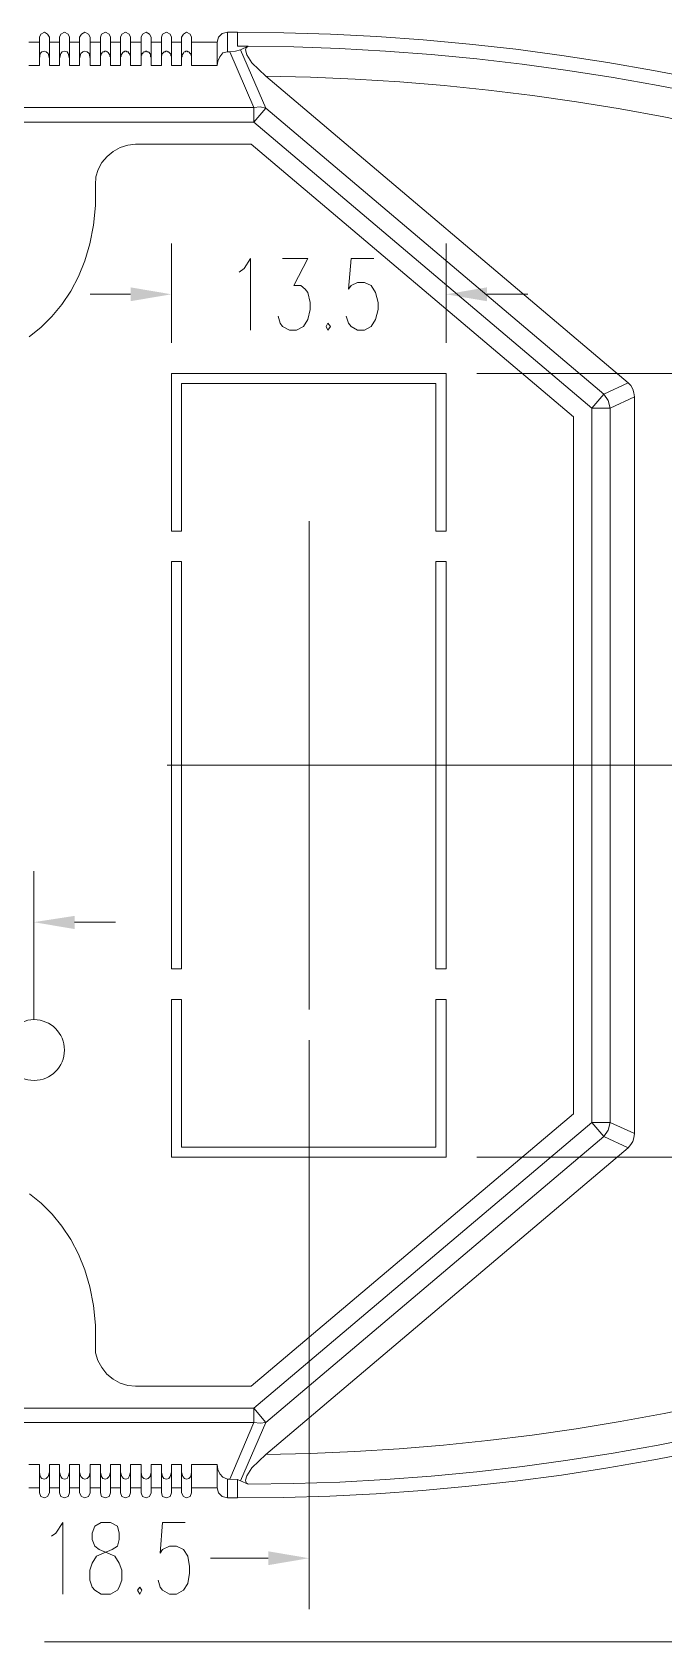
# Model space of a CAD drawing. Header units: millimetres. Extents: x 0 to 204, y 0 to 288.
# Drawn here: x 143.7 to 165, y 135.8 to 190 of the extents above; entities that cross this region are included whole.
import ezdxf

# ---------------------------------------------------------------- set-up
doc = ezdxf.new("R2010")
doc.units = ezdxf.units.MM

msp = doc.modelspace()

# ---------------------------------------------------------------- hatches: boundary and pattern name
h = msp.add_hatch(color=0)
h.dxf.hatch_style = 2
h.paths.add_polyline_path([(147.0025, 181.440667), (147.0025, 180.975), (148.378333, 181.207833)])
h = msp.add_hatch(color=0)
h.dxf.hatch_style = 2
h.paths.add_polyline_path([(159.004, 181.440667), (159.004, 180.975), (157.628167, 181.207833)])
h = msp.add_hatch(color=0)
h.dxf.hatch_style = 2
h.paths.add_polyline_path([(145.118667, 160.274), (145.118667, 159.8295), (143.742833, 160.062333)])
h = msp.add_hatch(color=0)
h.dxf.hatch_style = 2
h.paths.add_polyline_path([(151.638, 138.8745), (151.638, 138.408833), (153.013833, 138.641667)])

# ---------------------------------------------------------------- linework, layer by layer
at = {"color": 0, "lineweight": 0}
for points in [[(144.272, 189.865), (144.2085, 189.970833), (144.102667, 190.034333), (143.975667, 189.970833), (143.933333, 189.865)], [(143.933333, 189.865), (143.933333, 188.9125)], [(144.272, 189.865), (144.272, 188.9125)], [(144.949333, 189.865), (144.907, 189.970833), (144.78, 190.034333), (144.653, 189.970833), (144.610667, 189.865)], [(144.610667, 189.865), (144.610667, 188.9125)], [(144.949333, 189.865), (144.949333, 188.9125)], [(145.647833, 189.865), (145.584333, 189.970833), (145.457333, 190.034333), (145.3515, 189.970833), (145.288, 189.865)], [(145.288, 189.865), (145.288, 188.9125)], [(145.647833, 189.865), (145.647833, 188.9125)], [(146.325167, 189.865), (146.282833, 189.970833), (146.155833, 190.034333), (146.028833, 189.970833), (145.9865, 189.865)], [(145.9865, 189.865), (145.9865, 188.9125)], [(146.325167, 189.865), (146.325167, 188.9125)], [(147.0025, 189.865), (146.960167, 189.970833), (146.833167, 190.034333), (146.706167, 189.970833), (146.663833, 189.865)], [(146.663833, 189.865), (146.663833, 188.9125)], [(147.0025, 189.865), (147.0025, 188.9125)], [(147.701, 189.865), (147.6375, 189.970833), (147.531667, 190.034333), (147.404667, 189.970833), (147.362333, 189.865)], [(147.362333, 189.865), (147.362333, 188.9125)], [(147.701, 189.865), (147.701, 188.9125)], [(148.378333, 189.865), (148.336, 189.970833), (148.209, 190.034333), (148.082, 189.970833), (148.039667, 189.865)], [(148.039667, 189.865), (148.039667, 188.9125)], [(148.378333, 189.865), (148.378333, 188.9125)], [(149.055667, 189.865), (149.013333, 189.970833), (148.886333, 190.034333), (148.7805, 189.970833), (148.717, 189.865)], [(148.717, 189.865), (148.717, 188.9125)], [(149.055667, 189.865), (149.055667, 188.9125)], [(150.262167, 190.034333), (150.092833, 189.992), (149.965833, 189.865), (149.9235, 189.695667)], [(150.262167, 190.034333), (150.600833, 190.034333)], [(150.262167, 190.034333), (150.262167, 189.378167)], [(175.217667, 185.9915), (173.729042, 186.478523), (172.230765, 186.934539), (170.723477, 187.359496), (169.207822, 187.753344), (167.684439, 188.116031), (166.153972, 188.447505), (164.617062, 188.747717), (163.07435, 189.016614), (161.526479, 189.254145), (159.974091, 189.46026), (158.417826, 189.634907), (156.858328, 189.778035), (155.296238, 189.889593), (153.732198, 189.969529), (152.166849, 190.017793), (150.600833, 190.034333)], [(150.600833, 190.034333), (150.600833, 189.568667)], [(143.5735, 189.695667), (143.933333, 189.695667)], [(144.272, 189.145333), (144.229667, 189.314667), (144.166167, 189.378167), (144.102667, 189.399333), (144.018, 189.378167), (143.9545, 189.314667), (143.933333, 189.145333)], [(144.272, 189.695667), (144.610667, 189.695667)], [(144.949333, 189.145333), (144.907, 189.314667), (144.864667, 189.378167), (144.78, 189.399333), (144.695333, 189.378167), (144.653, 189.314667), (144.610667, 189.145333)], [(144.949333, 189.695667), (145.288, 189.695667)], [(145.647833, 189.145333), (145.6055, 189.314667), (145.542, 189.378167), (145.457333, 189.399333), (145.393833, 189.378167), (145.330333, 189.314667), (145.288, 189.145333)], [(145.647833, 189.695667), (145.9865, 189.695667)], [(146.325167, 189.145333), (146.325167, 189.208833), (146.304, 189.23), (146.304, 189.272333), (146.282833, 189.2935), (146.282833, 189.314667), (146.261667, 189.314667), (146.255184, 189.346648), (146.230975, 189.36626), (146.200945, 189.381242), (146.177, 189.399333), (146.134667, 189.399333), (146.1135, 189.378167), (146.071167, 189.378167), (146.05, 189.357), (146.05, 189.335833), (146.028833, 189.314667), (146.007667, 189.2935), (146.007667, 189.272333), (145.9865, 189.251167), (145.9865, 189.145333)], [(146.325167, 189.695667), (146.663833, 189.695667)], [(147.0025, 189.145333), (147.0025, 189.251167), (146.981333, 189.272333), (146.981333, 189.2935), (146.960167, 189.314667), (146.939, 189.335833), (146.939, 189.357), (146.917833, 189.378167), (146.8755, 189.378167), (146.854333, 189.399333), (146.812, 189.399333), (146.790833, 189.378167), (146.769667, 189.378167), (146.7485, 189.357), (146.727333, 189.335833), (146.727333, 189.314667), (146.706167, 189.314667), (146.706167, 189.2935), (146.685, 189.272333), (146.685, 189.23), (146.663833, 189.208833), (146.663833, 189.145333)], [(147.0025, 189.695667), (147.362333, 189.695667)], [(147.701, 189.145333), (147.701, 189.187667), (147.679833, 189.208833), (147.679833, 189.272333), (147.658667, 189.2935), (147.658667, 189.314667), (147.6375, 189.314667), (147.6375, 189.335833), (147.616333, 189.357), (147.595167, 189.378167), (147.552833, 189.378167), (147.552833, 189.399333), (147.5105, 189.399333), (147.489333, 189.378167), (147.447, 189.378167), (147.425833, 189.357), (147.425833, 189.335833), (147.404667, 189.314667), (147.3835, 189.314667), (147.3835, 189.272333), (147.362333, 189.251167), (147.362333, 189.145333)], [(147.701, 189.695667), (148.039667, 189.695667)], [(148.378333, 189.145333), (148.378333, 189.23), (148.357167, 189.251167), (148.357167, 189.2935), (148.336, 189.314667), (148.314833, 189.335833), (148.293667, 189.357), (148.293667, 189.378167), (148.251333, 189.378167), (148.230167, 189.399333), (148.187833, 189.399333), (148.166667, 189.378167), (148.124333, 189.378167), (148.124333, 189.357), (148.103167, 189.335833), (148.082, 189.314667), (148.060833, 189.2935), (148.060833, 189.251167), (148.039667, 189.23), (148.039667, 189.145333)], [(148.378333, 189.695667), (148.717, 189.695667)], [(149.055667, 189.145333), (149.055667, 189.251167), (149.0345, 189.272333), (149.0345, 189.314667), (149.013333, 189.314667), (148.992167, 189.335833), (148.992167, 189.357), (148.971, 189.378167), (148.928667, 189.378167), (148.9075, 189.399333), (148.865167, 189.399333), (148.844, 189.378167), (148.822833, 189.378167), (148.801667, 189.357), (148.7805, 189.335833), (148.7805, 189.314667), (148.759333, 189.314667), (148.759333, 189.2935), (148.738167, 189.272333), (148.738167, 189.208833), (148.717, 189.187667), (148.717, 189.145333)], [(149.055667, 189.695667), (149.9235, 189.695667)], [(149.9235, 188.9125), (149.9235, 189.695667)], [(150.262167, 189.378167), (150.114, 189.335833), (150.008167, 189.208833), (149.944667, 189.060667), (149.9235, 188.9125)], [(150.262167, 189.378167), (150.346833, 189.378167)], [(150.346833, 189.378167), (150.537333, 189.399333), (150.706667, 189.441667), (150.960667, 189.568667)], [(150.346833, 189.378167), (151.151167, 187.494333)], [(150.960667, 189.568667), (150.600833, 189.568667)], [(150.706667, 189.441667), (151.553333, 187.473167)], [(151.553333, 188.552667), (151.087667, 188.997167), (150.918333, 189.272333), (150.876, 189.441667), (150.897167, 189.505167), (150.960667, 189.568667)], [(175.217667, 185.504667), (173.753291, 185.988137), (172.278493, 186.440599), (170.79403, 186.862141), (169.300657, 187.252851), (167.799132, 187.612818), (166.290212, 187.94213), (164.774651, 188.240876), (163.253208, 188.509143), (161.726639, 188.74702), (160.1957, 188.954596), (158.661148, 189.131958), (157.123739, 189.279196), (155.584229, 189.396397), (154.043377, 189.483651), (152.501937, 189.541044), (150.960667, 189.568667)], [(143.5735, 188.9125), (143.933333, 188.9125)], [(144.272, 188.9125), (144.610667, 188.9125)], [(144.949333, 188.9125), (145.288, 188.9125)], [(145.647833, 188.9125), (145.9865, 188.9125)], [(146.325167, 188.9125), (146.663833, 188.9125)], [(147.0025, 188.9125), (147.362333, 188.9125)], [(147.701, 188.9125), (148.039667, 188.9125)], [(148.378333, 188.9125), (148.717, 188.9125)], [(149.055667, 188.9125), (149.9235, 188.9125)], [(175.111833, 184.488667), (173.677498, 184.960657), (172.237964, 185.403619), (170.793257, 185.817543), (169.343404, 186.202423), (167.888431, 186.55825), (166.428363, 186.885017), (164.963229, 187.182715), (163.493053, 187.451339), (162.017863, 187.690878), (160.537684, 187.901327), (159.052544, 188.082676), (157.562467, 188.234919), (156.067482, 188.358047), (154.567613, 188.452053), (153.062888, 188.516929), (151.553333, 188.552667)], [(163.7665, 178.223333), (151.553333, 188.552667)], [(151.151167, 187.494333), (129.497667, 187.494333)], [(151.553333, 187.473167), (151.362833, 187.5155), (151.151167, 187.494333)], [(151.151167, 187.494333), (151.151167, 187.0075)], [(151.151167, 187.0075), (151.553333, 187.473167)], [(162.941, 177.842333), (151.553333, 187.473167)], [(151.151167, 187.0075), (129.497667, 187.0075)], [(162.538833, 177.376667), (151.151167, 187.0075)], [(147.171833, 186.266667), (146.907769, 186.234896), (146.654424, 186.150614), (146.419972, 186.020046), (146.212586, 185.849419), (146.04044, 185.644958), (145.911706, 185.412889), (145.834557, 185.159439), (145.817167, 184.890833)], [(147.171833, 186.266667), (151.0665, 186.266667)], [(161.925, 177.080333), (151.0665, 186.266667)], [(145.817167, 184.192333), (145.817167, 184.890833)], [(143.592242, 179.775239), (143.987573, 180.095194), (144.354238, 180.457849), (144.688653, 180.863206), (144.987233, 181.311271), (145.246394, 181.802046), (145.462553, 182.335536), (145.632124, 182.911745), (145.751523, 183.530676), (145.817167, 184.192333)], [(148.378333, 179.578), (148.378333, 182.922333)], [(157.628167, 179.578), (157.628167, 182.922333)], [(150.664333, 181.948667), (150.833667, 182.075667), (151.045333, 182.414333), (151.045333, 180.001333)], [(152.124833, 182.414333), (152.9715, 182.414333), (152.505833, 181.504167), (152.738667, 181.504167), (152.886833, 181.377167), (152.9715, 181.271333), (153.056167, 180.932667), (153.056167, 180.699833), (152.9715, 180.361167), (152.823333, 180.128333), (152.5905, 180.001333), (152.357667, 180.001333), (152.124833, 180.128333), (152.040167, 180.234167), (151.976667, 180.467)], [(155.194, 182.414333), (154.432, 182.414333), (154.347333, 181.377167), (154.432, 181.504167), (154.643667, 181.61), (154.8765, 181.61), (155.109333, 181.504167), (155.2575, 181.271333), (155.342167, 180.932667), (155.342167, 180.699833), (155.2575, 180.361167), (155.109333, 180.128333), (154.8765, 180.001333), (154.643667, 180.001333), (154.432, 180.128333), (154.347333, 180.234167), (154.262667, 180.467)], [(147.0025, 181.207833), (145.647833, 181.207833)], [(159.004, 181.207833), (160.379833, 181.207833)], [(157.628167, 178.540833), (148.378333, 178.540833)], [(148.378333, 178.540833), (148.378333, 173.228)], [(157.628167, 173.228), (157.628167, 178.540833)], [(158.665333, 178.540833), (183.5785, 178.540833)], [(148.717, 178.202167), (157.2895, 178.202167)], [(148.717, 173.228), (148.717, 178.202167)], [(157.2895, 178.202167), (157.2895, 173.228)], [(162.941, 177.842333), (162.538833, 177.376667)], [(162.941, 177.842333), (163.7665, 178.223333)], [(163.152667, 177.376667), (163.089167, 177.630667), (162.941, 177.842333)], [(163.978167, 177.757667), (163.957, 177.884667), (163.914667, 178.011667), (163.851167, 178.138667), (163.7665, 178.223333)], [(162.538833, 177.376667), (163.152667, 177.376667)], [(162.538833, 153.310167), (162.538833, 177.376667)], [(163.152667, 177.376667), (163.978167, 177.757667)], [(163.152667, 153.310167), (163.152667, 177.376667)], [(163.978167, 152.950333), (163.978167, 177.757667)], [(161.925, 153.6065), (161.925, 177.080333)], [(153.013833, 173.566667), (153.013833, 157.120167)], [(148.378333, 173.228), (148.717, 173.228)], [(157.2895, 173.228), (157.628167, 173.228)], [(148.717, 172.212), (148.378333, 172.212)], [(148.378333, 172.212), (148.378333, 158.496)], [(148.717, 158.496), (148.717, 172.212)], [(157.628167, 172.212), (157.2895, 172.212)], [(157.2895, 172.212), (157.2895, 158.496)], [(157.628167, 158.496), (157.628167, 172.212)], [(166.624, 165.354), (148.230167, 165.354)], [(143.742833, 156.7815), (143.742833, 161.776833)], [(145.118667, 160.062333), (146.4945, 160.062333)], [(148.378333, 158.496), (148.717, 158.496)], [(157.2895, 158.496), (157.628167, 158.496)], [(148.717, 157.458833), (148.378333, 157.458833)], [(148.378333, 157.458833), (148.378333, 152.146)], [(148.717, 152.484667), (148.717, 157.458833)], [(157.628167, 157.458833), (157.2895, 157.458833)], [(157.2895, 157.458833), (157.2895, 152.484667)], [(157.628167, 152.146), (157.628167, 157.458833)], [(153.013833, 156.083), (153.013833, 136.927167)], [(151.0665, 144.441333), (161.925, 153.6065)], [(151.151167, 143.7005), (162.538833, 153.310167)], [(162.538833, 153.310167), (162.941, 152.8445)], [(163.152667, 153.310167), (162.538833, 153.310167)], [(162.941, 152.8445), (163.089167, 153.056167), (163.152667, 153.310167)], [(163.152667, 153.310167), (163.978167, 152.950333)], [(163.7665, 152.4635), (163.851167, 152.569333), (163.914667, 152.675167), (163.957, 152.802167), (163.978167, 152.950333)], [(157.2895, 152.484667), (148.717, 152.484667)], [(151.553333, 143.213667), (162.941, 152.8445)], [(163.7665, 152.4635), (151.553333, 142.134167)], [(162.941, 152.8445), (163.7665, 152.4635)], [(148.378333, 152.146), (157.628167, 152.146)], [(158.665333, 152.146), (183.5785, 152.146)], [(145.817167, 146.4945), (145.752643, 147.156427), (145.634162, 147.775635), (145.465323, 148.352126), (145.249722, 148.885901), (144.990956, 149.376962), (144.692623, 149.82531), (144.358319, 150.230946), (143.991641, 150.593871), (143.596187, 150.914088)], [(145.817167, 145.817167), (145.817167, 146.4945)], [(151.553333, 142.134167), (153.052362, 142.168724), (154.550887, 142.233173), (156.048255, 142.327415), (157.543814, 142.451352), (159.036911, 142.604889), (160.526894, 142.787925), (162.01311, 143.000365), (163.494905, 143.242109), (164.971628, 143.513062), (166.442626, 143.813124), (167.907246, 144.142198), (169.364835, 144.500187), (170.814741, 144.886992), (172.256312, 145.302517), (173.688893, 145.746663), (175.111833, 146.219333)], [(145.817167, 145.817167), (145.826845, 145.554725), (145.901337, 145.298782), (146.031045, 145.059011), (146.206369, 144.845087), (146.417709, 144.666684), (146.655466, 144.533474), (146.910041, 144.455133), (147.171833, 144.441333)], [(150.960667, 141.139333), (152.504824, 141.15656), (154.047906, 141.206583), (155.589338, 141.289102), (157.128551, 141.403817), (158.66497, 141.550427), (160.198025, 141.728631), (161.727144, 141.938127), (163.251753, 142.178617), (164.771282, 142.449798), (166.285158, 142.751369), (167.792809, 143.083031), (169.293662, 143.444483), (170.787147, 143.835423), (172.272691, 144.25555), (173.749721, 144.704565), (175.217667, 145.182167)], [(151.0665, 144.441333), (147.171833, 144.441333)], [(150.600833, 140.673667), (152.156233, 140.68619), (153.715138, 140.731557), (155.276316, 140.809551), (156.838534, 140.919961), (158.40056, 141.062571), (159.961161, 141.237167), (161.519105, 141.443536), (163.073159, 141.681465), (164.622091, 141.950738), (166.164669, 142.251141), (167.699659, 142.582462), (169.22583, 142.944486), (170.741948, 143.336999), (172.246782, 143.759787), (173.739099, 144.212637), (175.217667, 144.695333)], [(129.497667, 143.7005), (151.151167, 143.7005)], [(151.553333, 143.213667), (151.151167, 143.7005)], [(151.151167, 143.7005), (151.151167, 143.213667)], [(129.497667, 143.213667), (151.151167, 143.213667)], [(151.151167, 143.213667), (150.346833, 141.308667)], [(151.553333, 143.213667), (150.706667, 141.245167)], [(151.151167, 143.213667), (151.362833, 143.1925), (151.553333, 143.213667)], [(150.960667, 141.139333), (150.897167, 141.181667), (150.876, 141.266333), (150.918333, 141.4145), (151.087667, 141.689667), (151.553333, 142.134167)], [(143.933333, 141.7955), (143.5735, 141.7955)], [(143.933333, 141.7955), (143.933333, 140.843)], [(144.272, 141.5415), (144.229667, 141.393333), (144.166167, 141.329833), (144.102667, 141.308667), (144.018, 141.329833), (143.9545, 141.393333), (143.933333, 141.5415)], [(144.610667, 141.7955), (144.272, 141.7955)], [(144.272, 141.7955), (144.272, 140.843)], [(144.610667, 141.7955), (144.610667, 140.843)], [(144.949333, 141.5415), (144.907, 141.393333), (144.864667, 141.329833), (144.78, 141.308667), (144.695333, 141.329833), (144.653, 141.393333), (144.610667, 141.5415)], [(145.288, 141.7955), (144.949333, 141.7955)], [(144.949333, 141.7955), (144.949333, 140.843)], [(145.288, 141.7955), (145.288, 140.843)], [(145.647833, 141.5415), (145.6055, 141.393333), (145.542, 141.329833), (145.457333, 141.308667), (145.393833, 141.329833), (145.330333, 141.393333), (145.288, 141.5415)], [(145.9865, 141.7955), (145.647833, 141.7955)], [(145.647833, 141.7955), (145.647833, 140.843)], [(145.9865, 141.7955), (145.9865, 140.843)], [(146.325167, 141.5415), (146.282833, 141.393333), (146.219333, 141.329833), (146.155833, 141.308667), (146.071167, 141.329833), (146.028833, 141.393333), (145.9865, 141.5415)], [(146.663833, 141.7955), (146.325167, 141.7955)], [(146.325167, 141.7955), (146.325167, 140.843)], [(146.663833, 141.7955), (146.663833, 140.843)], [(147.0025, 141.5415), (146.960167, 141.393333), (146.917833, 141.329833), (146.833167, 141.308667), (146.769667, 141.329833), (146.706167, 141.393333), (146.663833, 141.5415)], [(147.362333, 141.7955), (147.0025, 141.7955)], [(147.0025, 141.7955), (147.0025, 140.843)], [(147.362333, 141.7955), (147.362333, 140.843)], [(147.701, 141.5415), (147.658667, 141.393333), (147.595167, 141.329833), (147.531667, 141.308667), (147.447, 141.329833), (147.3835, 141.393333), (147.362333, 141.5415)], [(148.039667, 141.7955), (147.701, 141.7955)], [(147.701, 141.7955), (147.701, 140.843)], [(148.039667, 141.7955), (148.039667, 140.843)], [(148.378333, 141.5415), (148.336, 141.393333), (148.293667, 141.329833), (148.209, 141.308667), (148.124333, 141.329833), (148.082, 141.393333), (148.039667, 141.5415)], [(148.717, 141.7955), (148.378333, 141.7955)], [(148.378333, 141.7955), (148.378333, 140.843)], [(148.717, 141.7955), (148.717, 140.843)], [(149.055667, 141.5415), (149.0345, 141.393333), (148.971, 141.329833), (148.886333, 141.308667), (148.822833, 141.329833), (148.759333, 141.393333), (148.717, 141.5415)], [(149.9235, 141.7955), (149.055667, 141.7955)], [(149.055667, 141.7955), (149.055667, 140.843)], [(149.9235, 141.7955), (149.944667, 141.626167), (150.008167, 141.478), (150.114, 141.372167), (150.262167, 141.308667)], [(149.9235, 141.012333), (149.9235, 141.7955)], [(143.933333, 141.012333), (143.5735, 141.012333)], [(144.610667, 141.012333), (144.272, 141.012333)], [(145.288, 141.012333), (144.949333, 141.012333)], [(145.9865, 141.012333), (145.647833, 141.012333)], [(146.663833, 141.012333), (146.325167, 141.012333)], [(147.362333, 141.012333), (147.0025, 141.012333)], [(148.039667, 141.012333), (147.701, 141.012333)], [(148.717, 141.012333), (148.378333, 141.012333)], [(149.9235, 141.012333), (149.055667, 141.012333)], [(149.9235, 141.012333), (149.965833, 140.843), (150.092833, 140.716), (150.262167, 140.673667)], [(150.346833, 141.308667), (150.262167, 141.308667)], [(150.262167, 141.308667), (150.262167, 140.673667)], [(150.600833, 141.2875), (150.346833, 141.308667)], [(150.706667, 141.245167), (150.600833, 141.2875)], [(150.600833, 140.673667), (150.600833, 141.2875)], [(150.706667, 141.245167), (150.960667, 141.139333)], [(143.933333, 140.843), (143.975667, 140.716), (144.102667, 140.673667), (144.2085, 140.716), (144.272, 140.843)], [(144.610667, 140.843), (144.653, 140.716), (144.78, 140.673667), (144.907, 140.716), (144.949333, 140.843)], [(145.288, 140.843), (145.3515, 140.716), (145.457333, 140.673667), (145.584333, 140.716), (145.647833, 140.843)], [(145.9865, 140.843), (146.028833, 140.716), (146.155833, 140.673667), (146.282833, 140.716), (146.325167, 140.843)], [(146.663833, 140.843), (146.706167, 140.716), (146.833167, 140.673667), (146.960167, 140.716), (147.0025, 140.843)], [(147.362333, 140.843), (147.404667, 140.716), (147.531667, 140.673667), (147.6375, 140.716), (147.701, 140.843)], [(148.039667, 140.843), (148.082, 140.716), (148.209, 140.673667), (148.336, 140.716), (148.378333, 140.843)], [(148.717, 140.843), (148.7805, 140.716), (148.886333, 140.673667), (149.013333, 140.716), (149.055667, 140.843)], [(150.600833, 140.673667), (150.262167, 140.673667)], [(144.3355, 139.3825), (144.483667, 139.488333), (144.7165, 139.848167), (144.7165, 137.435167)], [(148.844, 139.848167), (148.082, 139.848167), (147.997333, 138.811), (148.082, 138.938), (148.314833, 139.043833), (148.547667, 139.043833), (148.7805, 138.938), (148.928667, 138.705167), (148.992167, 138.3665), (148.992167, 138.133667), (148.928667, 137.795), (148.7805, 137.562167), (148.547667, 137.435167), (148.314833, 137.435167), (148.082, 137.562167), (147.997333, 137.668), (147.933833, 137.900833)], [(151.638, 138.641667), (149.690667, 138.641667)], [(174.095833, 135.8265), (144.102667, 135.8265)]]:
    msp.add_lwpolyline(points, dxfattribs=at)
for points in [[(153.648833, 180.234167), (153.585333, 180.128333), (153.648833, 180.001333), (153.7335, 180.128333)], [(146.007667, 139.848167), (145.796, 139.721167), (145.711333, 139.488333), (145.711333, 139.276667), (145.796, 139.043833), (145.944167, 138.938), (146.2405, 138.811), (146.473333, 138.705167), (146.6215, 138.472333), (146.706167, 138.2395), (146.706167, 137.900833), (146.6215, 137.668), (146.558, 137.562167), (146.325167, 137.435167), (146.007667, 137.435167), (145.796, 137.562167), (145.711333, 137.668), (145.626667, 137.900833), (145.626667, 138.2395), (145.711333, 138.472333), (145.8595, 138.705167), (146.092333, 138.811), (146.388667, 138.938), (146.558, 139.043833), (146.6215, 139.276667), (146.6215, 139.488333), (146.558, 139.721167), (146.325167, 139.848167)], [(147.32, 137.668), (147.235333, 137.562167), (147.32, 137.435167), (147.3835, 137.562167)]]:
    msp.add_lwpolyline(points, close=True, dxfattribs=at)
msp.add_circle((143.753351, 155.754917), 1.024114, dxfattribs=at)

doc.saveas('drawing.dxf')
